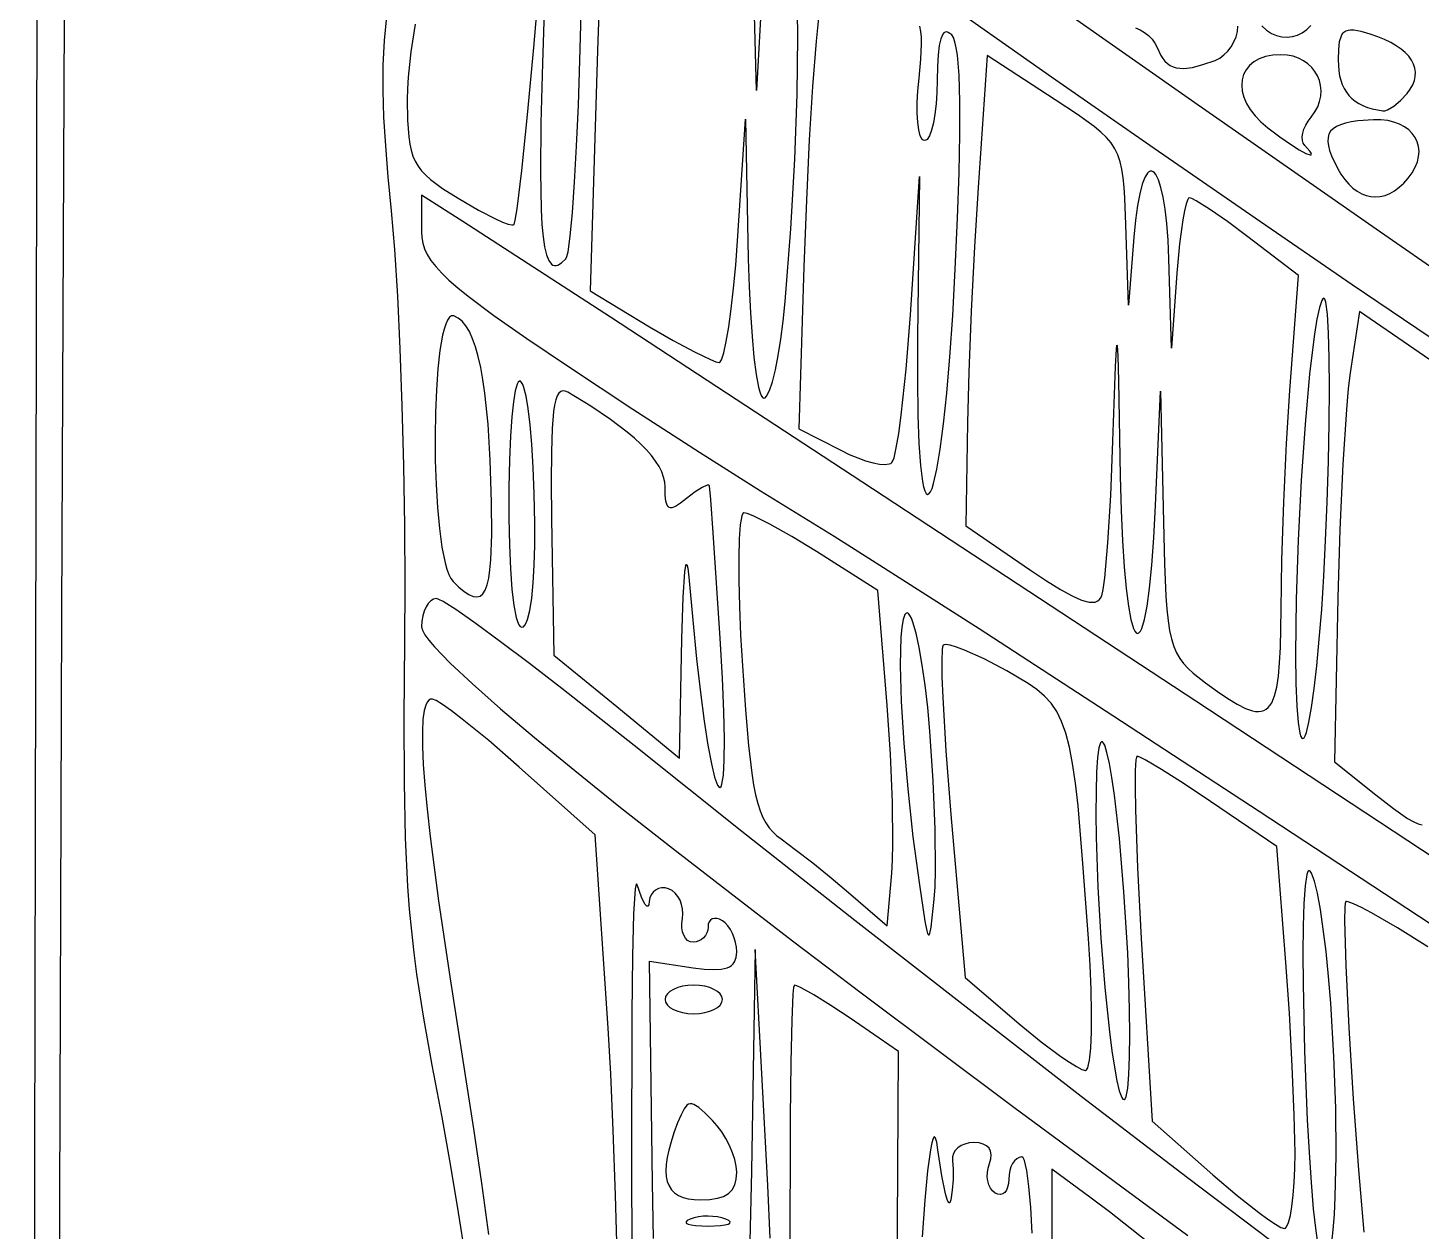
# Model space of a CAD drawing. Header units: millimetres. Extents: x -4.58 to 1.11, y 0.34 to 8.32.
# Drawn here: x -4.583 to -3.502, y 3.22 to 4.154 of the extents above; entities that cross this region are included whole.
import ezdxf

# ---------------------------------------------------------------- set-up
doc = ezdxf.new("R2010")
doc.units = ezdxf.units.MM

msp = doc.modelspace()

# ---------------------------------------------------------------- linework, layer by layer
at = {"flags": 128}
for points in [[(-4.477778, 0.342028), (-4.583333, 0.345181), (-4.581667, 1.453139), (-4.574238, 5.087635)], [(-4.282833, 4.157049), (-4.286099, 4.135544), (-4.288167, 4.115892), (-4.288705, 4.10691), (-4.288889, 4.098569), (-4.288677, 4.082421), (-4.287809, 4.069496), (-4.287021, 4.064031), (-4.285939, 4.059119), (-4.28452, 4.054676), (-4.28272, 4.050616), (-4.280497, 4.046857), (-4.277806, 4.043314), (-4.274604, 4.039901), (-4.270848, 4.036536), (-4.261501, 4.02961), (-4.249417, 4.021861), (-4.233789, 4.012707), (-4.220415, 4.005816), (-4.215017, 4.003428), (-4.210715, 4.001857), (-4.207688, 4.001187), (-4.206707, 4.001215), (-4.206111, 4.0015), (-4.205109, 4.005038), (-4.203719, 4.013598), (-4.200026, 4.043533), (-4.195539, 4.086799), (-4.190764, 4.138889), (-4.179222, 4.272222), (-4.184014, 4.126806), (-4.185283, 4.080132), (-4.185671, 4.042464), (-4.185113, 4.013252), (-4.184459, 4.001645), (-4.183543, 3.991946), (-4.182359, 3.984087), (-4.180896, 3.977998), (-4.179148, 3.973612), (-4.177106, 3.970858), (-4.175972, 3.970073), (-4.174761, 3.96967), (-4.173473, 3.969641), (-4.172107, 3.969977), (-4.169133, 3.971712), (-4.165833, 3.974806), (-4.16501, 3.976621), (-4.16417, 3.980242), (-4.162461, 3.992507), (-4.160755, 4.010819), (-4.159101, 4.034396), (-4.157547, 4.062454), (-4.156142, 4.094212), (-4.154934, 4.128886), (-4.153972, 4.165694)], [(-4.138795, 4.209625), (-4.141375, 4.136694), (-4.146889, 3.95), (-4.100972, 3.922222), (-4.082502, 3.911437), (-4.066165, 3.902604), (-4.053732, 3.896636), (-4.049532, 3.895011), (-4.046972, 3.894444), (-4.046117, 3.894934), (-4.045221, 3.896372), (-4.04334, 3.901897), (-4.041388, 3.910631), (-4.039424, 3.922187), (-4.037506, 3.936179), (-4.035695, 3.952218), (-4.034048, 3.969917), (-4.032625, 3.988889), (-4.026361, 4.083333), (-4.024292, 3.975), (-4.023672, 3.953238), (-4.022699, 3.932936), (-4.021423, 3.914539), (-4.019894, 3.89849), (-4.018161, 3.885234), (-4.016274, 3.875215), (-4.015288, 3.871558), (-4.014283, 3.868878), (-4.013263, 3.867229), (-4.012236, 3.866667), (-4.011186, 3.867056), (-4.010098, 3.868197), (-4.007842, 3.872585), (-4.005538, 3.879521), (-4.003253, 3.888698), (-4.001056, 3.899809), (-3.999013, 3.912546), (-3.997194, 3.926601), (-3.995667, 3.941667)], [(-4.013972, 4.175736), (-4.017944, 4.105556), (-4.020083, 4.183972)], [(-4.555178, 4.163361), (-4.557265, 3.699306), (-4.559005, 3.167814), (-4.560211, 2.636411), (-4.560695, 2.172624), (-4.560608, 1.987188), (-4.56027, 1.843978), (-4.559659, 1.751435), (-4.559243, 1.726802), (-4.55875, 1.718), (-4.557207, 1.717298), (-4.554058, 1.716617), (-4.543286, 1.715329), (-4.527129, 1.714164), (-4.50628, 1.713151), (-4.481431, 1.712317), (-4.453275, 1.711689), (-4.389819, 1.711167), (-4.227778, 1.711236), (-4.208333, 1.792347)], [(-4.243877, 3.200388), (-4.24913, 3.23453), (-4.255148, 3.270572), (-4.261939, 3.308641), (-4.269514, 3.348861), (-4.276208, 3.385502), (-4.281499, 3.419549), (-4.283657, 3.436205), (-4.285511, 3.452939), (-4.287078, 3.469991), (-4.288372, 3.487606), (-4.290204, 3.525487), (-4.291135, 3.568519), (-4.291289, 3.618637), (-4.290792, 3.677778), (-4.290552, 3.721697), (-4.290837, 3.767749), (-4.291602, 3.814563), (-4.292807, 3.860767), (-4.294409, 3.904991), (-4.296364, 3.945864), (-4.298631, 3.982013), (-4.301167, 4.012069), (-4.30369, 4.038536), (-4.305665, 4.062678), (-4.307018, 4.084911), (-4.307676, 4.105652), (-4.307565, 4.125319), (-4.306611, 4.144327), (-4.304743, 4.163093)], [(-3.995667, 3.941667), (-3.991291, 3.998205), (-3.988212, 4.052283), (-3.986424, 4.102406), (-3.986012, 4.125519), (-3.985922, 4.147083), (-3.986151, 4.166913)], [(-3.968689, 4.172384), (-3.971653, 4.143913), (-3.974431, 4.108694), (-3.976969, 4.067345), (-3.979209, 4.020486), (-3.981097, 3.968736), (-3.985056, 3.843028), (-3.952597, 3.82625), (-3.945934, 3.823026), (-3.939429, 3.820307), (-3.933246, 3.818131), (-3.927547, 3.816538), (-3.922496, 3.815566), (-3.918255, 3.815254), (-3.91499, 3.81564), (-3.913773, 3.816107), (-3.912861, 3.816764), (-3.912081, 3.818065), (-3.911252, 3.820422), (-3.909473, 3.828074), (-3.907584, 3.839247), (-3.905642, 3.853472), (-3.901838, 3.889194), (-3.898528, 3.931472), (-3.8915, 4.038889), (-3.892972, 3.913875), (-3.893118, 3.881277), (-3.892763, 3.853897), (-3.891957, 3.831641), (-3.890751, 3.814419), (-3.889196, 3.802137), (-3.888304, 3.79782), (-3.887344, 3.794704), (-3.886322, 3.792777), (-3.885244, 3.792027), (-3.884118, 3.792444), (-3.88295, 3.794016), (-3.881745, 3.79673), (-3.88051, 3.800576), (-3.877977, 3.811617), (-3.875401, 3.827046), (-3.872834, 3.846771), (-3.870325, 3.870701), (-3.867927, 3.898742), (-3.865691, 3.930803), (-3.863667, 3.966792)], [(-3.867375, 4.171263), (-3.789003, 4.11628), (-3.709463, 4.060898), (-3.630938, 4.006646), (-3.555616, 3.955051), (-3.485681, 3.907641)], [(-3.478951, 3.957662), (-3.537074, 3.99783), (-3.677778, 4.095917), (-3.777084, 4.165715)], [(-3.863667, 3.966792), (-3.861861, 4.00658), (-3.860673, 4.04159), (-3.860101, 4.071776), (-3.860144, 4.097089), (-3.860801, 4.117481), (-3.862071, 4.132907), (-3.862935, 4.138742), (-3.863952, 4.143318), (-3.865122, 4.146628), (-3.866444, 4.148667), (-3.86784, 4.149886), (-3.869141, 4.150658), (-3.870348, 4.15098), (-3.871461, 4.150851), (-3.872483, 4.150268), (-3.873412, 4.149229), (-3.874997, 4.145776), (-3.876221, 4.140476), (-3.877089, 4.133313), (-3.877606, 4.124271), (-3.877778, 4.113333), (-3.877977, 4.103959), (-3.878547, 4.095214), (-3.879449, 4.087288), (-3.880642, 4.080375), (-3.882087, 4.074665), (-3.883743, 4.070349), (-3.88557, 4.067619), (-3.886535, 4.066909), (-3.887528, 4.066667), (-3.888492, 4.066917), (-3.889374, 4.067653), (-3.890882, 4.070481), (-3.892033, 4.074951), (-3.892809, 4.080866), (-3.893193, 4.088028), (-3.893168, 4.096239), (-3.892716, 4.1053), (-3.891819, 4.115014), (-3.890352, 4.129844), (-3.889829, 4.141785), (-3.889995, 4.146865), (-3.890488, 4.151453), (-3.891336, 4.155627)], [(-3.723968, 4.15424), (-3.720328, 4.152699), (-3.716885, 4.15066), (-3.713741, 4.148191), (-3.710995, 4.14536), (-3.708747, 4.142237), (-3.707097, 4.138889), (-3.704292, 4.132848), (-3.702708, 4.130368), (-3.700977, 4.128243), (-3.699081, 4.12647), (-3.697001, 4.125044), (-3.69472, 4.12396), (-3.692217, 4.123215), (-3.689475, 4.122805), (-3.686475, 4.122725), (-3.679627, 4.123541), (-3.671522, 4.12563), (-3.662014, 4.128958)], [(-3.662014, 4.128958), (-3.658484, 4.130716), (-3.655191, 4.133134), (-3.652207, 4.136105), (-3.649604, 4.139519), (-3.647455, 4.143269), (-3.64583, 4.147245), (-3.644803, 4.15134), (-3.644444, 4.155444)], [(-3.625838, 4.155661), (-3.622197, 4.152409), (-3.618338, 4.149926), (-3.61433, 4.148198), (-3.61024, 4.147211), (-3.606135, 4.146953), (-3.602085, 4.147408), (-3.598157, 4.148564), (-3.594418, 4.150406), (-3.590937, 4.152922), (-3.587782, 4.156096)], [(-3.513111, 4.103139), (-3.510619, 4.106508), (-3.508731, 4.109867), (-3.50744, 4.113204), (-3.506739, 4.116508), (-3.50662, 4.119766), (-3.507077, 4.122968), (-3.508101, 4.126101), (-3.509686, 4.129153), (-3.511824, 4.132112), (-3.514508, 4.134968), (-3.51773, 4.137707), (-3.521484, 4.140319), (-3.525762, 4.14279), (-3.530557, 4.145111), (-3.535861, 4.147268), (-3.541667, 4.14925), (-3.548858, 4.151274), (-3.554561, 4.152271), (-3.556906, 4.152343), (-3.55894, 4.152111), (-3.560683, 4.151557), (-3.562156, 4.150665), (-3.56338, 4.14942), (-3.564374, 4.147805), (-3.565757, 4.1434), (-3.566466, 4.137323), (-3.566667, 4.129444), (-3.56615, 4.120915), (-3.5655, 4.117054), (-3.564585, 4.113457), (-3.563402, 4.110122), (-3.561948, 4.107044), (-3.560222, 4.104222), (-3.558219, 4.101651), (-3.555937, 4.099329), (-3.553373, 4.097252), (-3.550525, 4.095417), (-3.547389, 4.093821), (-3.543963, 4.092461), (-3.540245, 4.091334), (-3.531917, 4.089764), (-3.530275, 4.089878), (-3.528275, 4.090547), (-3.523514, 4.093332), (-3.518253, 4.097676), (-3.513111, 4.103139)], [(-3.610958, 3.702778), (-3.610366, 3.741104), (-3.608866, 3.785906), (-3.606687, 3.83161), (-3.604056, 3.872639), (-3.597292, 3.961958), (-3.636792, 3.992083), (-3.652578, 4.003783), (-3.666366, 4.013366), (-3.676673, 4.019843), (-3.680057, 4.021607), (-3.682014, 4.022222), (-3.682617, 4.02192), (-3.683244, 4.021032), (-3.684554, 4.017619), (-3.685902, 4.012225), (-3.687248, 4.005087), (-3.689774, 3.986539), (-3.691806, 3.963889), (-3.695889, 3.905556), (-3.697944, 3.975), (-3.698582, 3.989457), (-3.699561, 4.002246), (-3.700838, 4.013343), (-3.70237, 4.022721), (-3.704115, 4.030354), (-3.70603, 4.036216), (-3.708073, 4.04028), (-3.709129, 4.04163), (-3.710201, 4.042521), (-3.711284, 4.042949), (-3.712372, 4.042912), (-3.713459, 4.042406), (-3.714542, 4.041427), (-3.716669, 4.038041), (-3.71871, 4.032727), (-3.720623, 4.025458), (-3.722365, 4.016209), (-3.723894, 4.004954), (-3.725167, 3.991667), (-3.729333, 3.938889), (-3.731333, 4.001458), (-3.732119, 4.021944), (-3.732662, 4.030407), (-3.733408, 4.037864), (-3.734433, 4.044452), (-3.735814, 4.050307), (-3.737628, 4.055565), (-3.739951, 4.060361), (-3.742862, 4.064832), (-3.746435, 4.069113), (-3.750749, 4.07334), (-3.75588, 4.07765), (-3.768901, 4.08706), (-3.786111, 4.098431), (-3.838889, 4.132819), (-3.845972, 4.030306), (-3.848825, 3.984182), (-3.851347, 3.934387), (-3.853265, 3.886913), (-3.854306, 3.84775), (-3.855556, 3.767736), (-3.805444, 3.73325), (-3.79288, 3.72485), (-3.78213, 3.718209), (-3.773093, 3.713292), (-3.765668, 3.710061), (-3.759755, 3.70848), (-3.757333, 3.708297), (-3.755251, 3.708514), (-3.753496, 3.709124), (-3.752056, 3.710125), (-3.750918, 3.711511), (-3.750069, 3.713278), (-3.748944, 3.718344), (-3.747758, 3.727236), (-3.745347, 3.754524), (-3.743124, 3.791204), (-3.741375, 3.833333), (-3.739373, 3.891285), (-3.738674, 3.904831), (-3.738372, 3.907614), (-3.738229, 3.907991), (-3.73809, 3.907686), (-3.737559, 3.899545), (-3.737016, 3.880105), (-3.735639, 3.806111), (-3.73497, 3.779469), (-3.733968, 3.756028), (-3.732676, 3.735824), (-3.731136, 3.71889), (-3.729387, 3.705262), (-3.727473, 3.694974), (-3.725433, 3.688059), (-3.72438, 3.685878), (-3.723311, 3.684554), (-3.722231, 3.68409), (-3.721146, 3.684491), (-3.720061, 3.685762), (-3.718982, 3.687907), (-3.716858, 3.694834), (-3.714817, 3.705308), (-3.712899, 3.719364), (-3.711147, 3.737035), (-3.709602, 3.758356), (-3.708306, 3.783361), (-3.704472, 3.872222), (-3.702236, 3.770361), (-3.70141, 3.738046), (-3.700308, 3.713017), (-3.69955, 3.702843), (-3.698599, 3.694022), (-3.697414, 3.686395), (-3.695955, 3.679807), (-3.694179, 3.674102), (-3.692046, 3.669122), (-3.689515, 3.664712), (-3.686545, 3.660715), (-3.683093, 3.656973), (-3.67912, 3.653332), (-3.669444, 3.645722), (-3.660305, 3.639056), (-3.652156, 3.633502), (-3.644943, 3.629112), (-3.638609, 3.625942), (-3.633099, 3.624045), (-3.630635, 3.623592), (-3.628357, 3.623477), (-3.626257, 3.623708), (-3.624328, 3.624291), (-3.622564, 3.625233), (-3.620957, 3.626542), (-3.6195, 3.628223), (-3.618186, 3.630283), (-3.615962, 3.63557), (-3.614227, 3.642456), (-3.612927, 3.650996), (-3.612006, 3.661243), (-3.611408, 3.673254), (-3.610958, 3.702778)], [(-3.5925, 4.062861), (-3.593716, 4.064633), (-3.594368, 4.066868), (-3.594475, 4.069476), (-3.594057, 4.072366), (-3.593135, 4.075449), (-3.591729, 4.078633), (-3.589857, 4.081828), (-3.587542, 4.084944), (-3.584671, 4.088905), (-3.582494, 4.092977), (-3.580987, 4.09711), (-3.580125, 4.101253), (-3.579883, 4.105356), (-3.580237, 4.109368), (-3.581162, 4.113237), (-3.582634, 4.116915), (-3.584627, 4.120349), (-3.587117, 4.12349), (-3.590079, 4.126287), (-3.593489, 4.128689), (-3.597322, 4.130645), (-3.601553, 4.132105), (-3.606158, 4.133018), (-3.611111, 4.133333), (-3.617391, 4.132959), (-3.622968, 4.131876), (-3.627832, 4.130147), (-3.631972, 4.127832), (-3.635376, 4.124992), (-3.638034, 4.121688), (-3.639935, 4.117982), (-3.641068, 4.113934), (-3.641422, 4.109606), (-3.640986, 4.105059), (-3.63975, 4.100354), (-3.637703, 4.095552), (-3.634833, 4.090714), (-3.63113, 4.085902), (-3.626583, 4.081176), (-3.621181, 4.076597), (-3.611847, 4.06964), (-3.603627, 4.063928), (-3.596785, 4.059585), (-3.591585, 4.05674), (-3.588292, 4.055518), (-3.587444, 4.055555), (-3.587171, 4.056046), (-3.587507, 4.057007), (-3.588485, 4.058452), (-3.5925, 4.062861)], [(-3.512278, 4.037472), (-3.509143, 4.041723), (-3.506758, 4.04597), (-3.5051, 4.050173), (-3.504146, 4.054292), (-3.503872, 4.058289), (-3.504255, 4.062124), (-3.505271, 4.065756), (-3.506898, 4.069148), (-3.509111, 4.072258), (-3.511888, 4.075047), (-3.515204, 4.077476), (-3.519038, 4.079505), (-3.523364, 4.081095), (-3.528161, 4.082206), (-3.533403, 4.082799), (-3.539069, 4.082833), (-3.551427, 4.081899), (-3.556566, 4.081152), (-3.561032, 4.080194), (-3.564838, 4.079005), (-3.567998, 4.077568), (-3.570527, 4.075863), (-3.572437, 4.073872), (-3.573745, 4.071575), (-3.574463, 4.068955), (-3.574605, 4.065993), (-3.574187, 4.062669), (-3.573221, 4.058966), (-3.571722, 4.054864), (-3.567181, 4.045389), (-3.564409, 4.040659), (-3.561467, 4.036482), (-3.558372, 4.03286), (-3.555141, 4.029796), (-3.551793, 4.027293), (-3.548344, 4.025352), (-3.544814, 4.023977), (-3.541219, 4.02317), (-3.537577, 4.022934), (-3.533907, 4.023271), (-3.530226, 4.024183), (-3.526552, 4.025674), (-3.522902, 4.027746), (-3.519294, 4.030401), (-3.515747, 4.033642), (-3.512278, 4.037472)], [(-3.369917, 3.429097), (-3.677039, 3.631441), (-3.93629, 3.801839), (-4.131309, 3.929556), (-4.245736, 4.003861), (-4.277778, 4.024403), (-4.277778, 3.995778), (-4.277546, 3.991356), (-4.276793, 3.987017), (-4.275435, 3.982682), (-4.273385, 3.978275), (-4.270559, 3.973715), (-4.266872, 3.968926), (-4.262238, 3.963829), (-4.256573, 3.958345), (-4.249791, 3.952398), (-4.241806, 3.945908), (-4.221891, 3.930987), (-4.196146, 3.912958), (-4.163889, 3.891194), (-4.113969, 3.858291), (-4.06224, 3.824856), (-4.014807, 3.794798), (-3.977778, 3.772028), (-3.9576, 3.759614), (-3.927817, 3.740826), (-3.845174, 3.687826), (-3.741332, 3.620442), (-3.627778, 3.546083), (-3.398655, 3.395445)], [(-3.575111, 3.786111), (-3.574187, 3.817917), (-3.573637, 3.847589), (-3.57345, 3.874478), (-3.573618, 3.897934), (-3.574129, 3.917308), (-3.574974, 3.931951), (-3.576143, 3.941213), (-3.576845, 3.943623), (-3.577625, 3.944444), (-3.578492, 3.943958), (-3.579382, 3.942526), (-3.581212, 3.936995), (-3.58309, 3.928185), (-3.584989, 3.916431), (-3.586881, 3.90207), (-3.588741, 3.885435), (-3.592255, 3.846684), (-3.595318, 3.802859), (-3.597717, 3.75664), (-3.599237, 3.710706), (-3.599667, 3.667736), (-3.599349, 3.645186), (-3.598662, 3.627632), (-3.597648, 3.61486), (-3.596353, 3.606654), (-3.595614, 3.604196), (-3.594822, 3.602799), (-3.593981, 3.602437), (-3.593098, 3.603081), (-3.592178, 3.604706), (-3.591227, 3.607285), (-3.589253, 3.615194), (-3.587221, 3.626596), (-3.585176, 3.641274), (-3.583161, 3.659013), (-3.581221, 3.679599), (-3.579402, 3.702817), (-3.577748, 3.728452), (-3.576302, 3.756288), (-3.575111, 3.786111)], [(-4.223542, 3.786111), (-4.224511, 3.818511), (-4.226221, 3.846681), (-4.228684, 3.870686), (-4.230203, 3.881148), (-4.231915, 3.890594), (-4.233822, 3.899031), (-4.235926, 3.906469), (-4.238228, 3.912914), (-4.240731, 3.918377), (-4.243436, 3.922864), (-4.246344, 3.926384), (-4.249457, 3.928945), (-4.252778, 3.930556), (-4.254511, 3.930577), (-4.256136, 3.929496), (-4.257651, 3.927381), (-4.259058, 3.924302), (-4.260355, 3.920326), (-4.261542, 3.915522), (-4.263587, 3.903704), (-4.265192, 3.889397), (-4.266354, 3.873147), (-4.267073, 3.855504), (-4.267347, 3.837016), (-4.267174, 3.81823), (-4.266554, 3.799695), (-4.265483, 3.781958), (-4.263961, 3.765569), (-4.261987, 3.751075), (-4.259559, 3.739024), (-4.258174, 3.734086), (-4.256675, 3.729965), (-4.255061, 3.726728), (-4.253333, 3.724444), (-4.248823, 3.720154), (-4.24475, 3.716777), (-4.241095, 3.71435), (-4.23784, 3.71291), (-4.234969, 3.712494), (-4.232463, 3.71314), (-4.230304, 3.714883), (-4.228474, 3.717762), (-4.226955, 3.721813), (-4.22573, 3.727074), (-4.224781, 3.733581), (-4.224089, 3.741372), (-4.223407, 3.760952), (-4.223542, 3.786111)], [(-3.473972, 3.881667), (-3.511986, 3.907778), (-3.55, 3.933903), (-3.557236, 3.886389), (-3.558737, 3.874251), (-3.560235, 3.857907), (-3.563059, 3.815472), (-3.565388, 3.764819), (-3.566903, 3.711681), (-3.569333, 3.584472), (-3.537444, 3.558958), (-3.52361, 3.548134), (-3.51284, 3.540579), (-3.508451, 3.538059), (-3.504643, 3.536394), (-3.501355, 3.535595)], [(-4.19, 3.769444), (-4.190504, 3.792503), (-4.191317, 3.81301), (-4.192396, 3.830904), (-4.193695, 3.846123), (-4.195169, 3.858602), (-4.196772, 3.868281), (-4.19846, 3.875096), (-4.199322, 3.87741), (-4.200188, 3.878984), (-4.201052, 3.879812), (-4.201909, 3.879884), (-4.202753, 3.879193), (-4.203579, 3.877731), (-4.205153, 3.872464), (-4.206586, 3.864021), (-4.207832, 3.852337), (-4.208847, 3.837351), (-4.209584, 3.819001), (-4.21, 3.797222), (-4.210037, 3.773746), (-4.209664, 3.752639), (-4.208901, 3.734136), (-4.207771, 3.718472), (-4.206294, 3.705881), (-4.204492, 3.696597), (-4.203476, 3.693269), (-4.202387, 3.690855), (-4.201227, 3.689385), (-4.2, 3.688889), (-4.198812, 3.689277), (-4.197681, 3.690421), (-4.196613, 3.692292), (-4.195609, 3.69486), (-4.193813, 3.701974), (-4.192323, 3.711526), (-4.191167, 3.723284), (-4.190375, 3.737012), (-4.189976, 3.752477), (-4.19, 3.769444)], [(-4.046042, 3.680542), (-4.051448, 3.762198), (-4.053358, 3.787987), (-4.054375, 3.798583), (-4.054953, 3.799128), (-4.05615, 3.799092), (-4.060106, 3.797434), (-4.065658, 3.793927), (-4.072222, 3.788889), (-4.076926, 3.785181), (-4.080686, 3.782748), (-4.083599, 3.781643), (-4.084769, 3.781605), (-4.085764, 3.781918), (-4.086596, 3.78259), (-4.087278, 3.783627), (-4.088238, 3.786821), (-4.088742, 3.791552), (-4.088889, 3.797875), (-4.089182, 3.801656), (-4.09006, 3.805541), (-4.091525, 3.809531), (-4.093578, 3.813626), (-4.096219, 3.817829), (-4.099449, 3.822138), (-4.103269, 3.826556), (-4.107681, 3.831083), (-4.112684, 3.835721), (-4.118279, 3.840469), (-4.131252, 3.850301), (-4.146606, 3.860587), (-4.164347, 3.871333), (-4.166376, 3.872242), (-4.168207, 3.872464), (-4.169847, 3.871946), (-4.171303, 3.870633), (-4.172582, 3.868473), (-4.17369, 3.865411), (-4.174634, 3.861394), (-4.175422, 3.856368), (-4.176554, 3.843075), (-4.177142, 3.825103), (-4.17724, 3.802022), (-4.176903, 3.773403), (-4.175111, 3.667153), (-4.126444, 3.627278), (-4.077778, 3.587403), (-4.075903, 3.679806), (-4.074891, 3.712184), (-4.073517, 3.732021), (-4.072751, 3.736745), (-4.072358, 3.737722), (-4.071961, 3.737743), (-4.071171, 3.73482), (-4.070403, 3.727778), (-4.067469, 3.694356), (-4.064475, 3.664514), (-4.061473, 3.638355), (-4.058516, 3.615983), (-4.055659, 3.597501), (-4.052955, 3.583013), (-4.050456, 3.572621), (-4.048217, 3.566431), (-4.047211, 3.564943), (-4.04629, 3.564544), (-4.045461, 3.565247), (-4.04473, 3.567065), (-4.043589, 3.574096), (-4.04292, 3.585743), (-4.042778, 3.602107), (-4.043215, 3.623292), (-4.044285, 3.649403), (-4.046042, 3.680542)], [(-3.916514, 3.628222), (-3.923833, 3.717569), (-3.971417, 3.747667), (-3.990585, 3.759356), (-4.007606, 3.768931), (-4.02063, 3.775401), (-4.025064, 3.777163), (-4.027806, 3.777778), (-4.028661, 3.777162), (-4.029415, 3.775354), (-4.030614, 3.768409), (-4.031399, 3.757428), (-4.031764, 3.742899), (-4.031704, 3.725309), (-4.031216, 3.705145), (-4.030293, 3.682893), (-4.028931, 3.659042), (-4.026544, 3.624748), (-4.024159, 3.597209), (-4.021579, 3.575547), (-4.020155, 3.566644), (-4.018609, 3.558882), (-4.016917, 3.552149), (-4.015053, 3.546337), (-4.012993, 3.541335), (-4.010714, 3.537034), (-4.008189, 3.533323), (-4.005396, 3.530094), (-4.002308, 3.527236), (-3.998903, 3.524639), (-3.987863, 3.516525), (-3.974325, 3.50599), (-3.960002, 3.494397), (-3.946611, 3.483111), (-3.916667, 3.457236), (-3.912931, 3.498056), (-3.912329, 3.508081), (-3.912057, 3.520959), (-3.912441, 3.553134), (-3.913966, 3.590311), (-3.916514, 3.628222)], [(-3.608145, 3.204648), (-3.6834, 3.261578), (-3.765932, 3.324778), (-3.852944, 3.392095), (-3.941639, 3.461376), (-4.02922, 3.53047), (-4.112889, 3.597222), (-4.168881, 3.641443), (-4.194037, 3.660784), (-4.216462, 3.677656), (-4.235526, 3.691592), (-4.2506, 3.702125), (-4.261056, 3.708787), (-4.264355, 3.71052), (-4.266264, 3.711111), (-4.268577, 3.710664), (-4.270735, 3.709382), (-4.27269, 3.707355), (-4.274396, 3.704674), (-4.275805, 3.701427), (-4.276869, 3.697705), (-4.277543, 3.693597), (-4.277778, 3.689194), (-4.277153, 3.686594), (-4.275285, 3.683141), (-4.272183, 3.678842), (-4.267854, 3.673705), (-4.255551, 3.660939), (-4.238444, 3.644899), (-4.216603, 3.625638), (-4.190095, 3.60321), (-4.158988, 3.57767), (-4.123351, 3.549071), (-4.083251, 3.517468), (-4.038756, 3.482914), (-3.989935, 3.445465), (-3.936856, 3.405173), (-3.818195, 3.316279), (-3.683319, 3.216667)], [(-3.883333, 3.608333), (-3.885058, 3.626747), (-3.887069, 3.643926), (-3.889294, 3.659493), (-3.89166, 3.673073), (-3.894093, 3.68429), (-3.896521, 3.692767), (-3.89771, 3.695861), (-3.898871, 3.698129), (-3.899993, 3.699524), (-3.901069, 3.7), (-3.901973, 3.699674), (-3.902789, 3.69871), (-3.904161, 3.694965), (-3.905195, 3.688951), (-3.905898, 3.680854), (-3.906279, 3.670859), (-3.906346, 3.659153), (-3.905571, 3.631351), (-3.903641, 3.598935), (-3.900622, 3.563395), (-3.896581, 3.526216), (-3.891583, 3.488889), (-3.887262, 3.460709), (-3.885792, 3.453292), (-3.885171, 3.451195), (-3.884604, 3.450151), (-3.884074, 3.450144), (-3.883565, 3.451158), (-3.88254, 3.456184), (-3.88, 3.477778), (-3.879307, 3.487461), (-3.878958, 3.500111), (-3.87924, 3.53217), (-3.880734, 3.569672), (-3.883333, 3.608333)], [(-3.760389, 3.447222), (-3.764605, 3.505655), (-3.768463, 3.550178), (-3.770479, 3.567947), (-3.77267, 3.583108), (-3.775125, 3.59595), (-3.777932, 3.606764), (-3.78118, 3.615839), (-3.784955, 3.623464), (-3.789348, 3.62993), (-3.794446, 3.635527), (-3.800337, 3.640544), (-3.807109, 3.645271), (-3.823653, 3.655014), (-3.841317, 3.664326), (-3.856538, 3.6712), (-3.862725, 3.673516), (-3.867692, 3.674977), (-3.871235, 3.675499), (-3.87241, 3.675382), (-3.873153, 3.675), (-3.873605, 3.673832), (-3.873931, 3.671409), (-3.87422, 3.663068), (-3.874044, 3.650517), (-3.873429, 3.634295), (-3.870979, 3.592996), (-3.867069, 3.543486), (-3.855972, 3.417), (-3.814097, 3.381139), (-3.797089, 3.367181), (-3.781731, 3.355688), (-3.775197, 3.351237), (-3.769709, 3.34785), (-3.765475, 3.345675), (-3.762708, 3.344861), (-3.761776, 3.345351), (-3.760943, 3.346873), (-3.760211, 3.349376), (-3.75958, 3.352806), (-3.75863, 3.36224), (-3.758101, 3.374755), (-3.758003, 3.389931), (-3.758345, 3.407347), (-3.759137, 3.426585), (-3.760389, 3.447222)], [(-4.125861, 3.193127), (-4.127406, 3.248137), (-4.129158, 3.298392), (-4.131074, 3.342177), (-4.133111, 3.377778), (-4.143222, 3.527778), (-4.202167, 3.580431), (-4.22571, 3.600884), (-4.246243, 3.617653), (-4.254691, 3.624114), (-4.261557, 3.629005), (-4.266567, 3.632108), (-4.269444, 3.633208), (-4.270831, 3.632985), (-4.272084, 3.632269), (-4.273204, 3.631052), (-4.274188, 3.629327), (-4.275751, 3.624322), (-4.276767, 3.617196), (-4.277231, 3.607889), (-4.277139, 3.59634), (-4.276484, 3.58249), (-4.275262, 3.56628), (-4.273468, 3.547649), (-4.271096, 3.526537), (-4.264599, 3.476636), (-4.255729, 3.416098), (-4.244444, 3.344444), (-4.237412, 3.299615), (-4.231257, 3.25741), (-4.225976, 3.21754)], [(-3.729931, 3.436111), (-3.732812, 3.483619), (-3.736326, 3.524965), (-3.740183, 3.558673), (-3.74215, 3.572204), (-3.744094, 3.583273), (-3.745979, 3.591696), (-3.747769, 3.597289), (-3.748617, 3.598967), (-3.749428, 3.599868), (-3.750196, 3.59997), (-3.750919, 3.59925), (-3.75159, 3.597684), (-3.752207, 3.595249), (-3.753254, 3.587682), (-3.754026, 3.576364), (-3.754486, 3.561111), (-3.754585, 3.544162), (-3.754353, 3.525991), (-3.753015, 3.487263), (-3.750706, 3.447482), (-3.747658, 3.409203), (-3.744104, 3.374982), (-3.74221, 3.360192), (-3.740277, 3.347375), (-3.738334, 3.33685), (-3.73641, 3.328936), (-3.734534, 3.323954), (-3.733624, 3.322662), (-3.732736, 3.322222), (-3.731909, 3.322813), (-3.731161, 3.324547), (-3.729913, 3.331209), (-3.729003, 3.341741), (-3.728443, 3.355677), (-3.728244, 3.372549), (-3.728418, 3.39189), (-3.728976, 3.413233), (-3.729931, 3.436111)], [(-3.600069, 3.280556), (-3.600643, 3.310295), (-3.602165, 3.348146), (-3.604403, 3.389247), (-3.607125, 3.428736), (-3.614125, 3.518597), (-3.665625, 3.553736), (-3.686053, 3.567385), (-3.703608, 3.578562), (-3.716418, 3.586115), (-3.720459, 3.588171), (-3.722611, 3.588889), (-3.723125, 3.588154), (-3.723538, 3.585997), (-3.724065, 3.577711), (-3.724207, 3.564609), (-3.723974, 3.547274), (-3.722437, 3.502229), (-3.719556, 3.447222), (-3.711042, 3.305556), (-3.663847, 3.263917), (-3.644872, 3.247746), (-3.62808, 3.2345), (-3.621072, 3.229401), (-3.615293, 3.225546), (-3.61097, 3.223105), (-3.608333, 3.22225), (-3.607485, 3.22255), (-3.606661, 3.223435), (-3.605103, 3.226843), (-3.603693, 3.232233), (-3.602467, 3.239366), (-3.601457, 3.248005), (-3.600699, 3.257908), (-3.600225, 3.268838), (-3.600069, 3.280556)], [(-3.572347, 3.397222), (-3.574046, 3.417868), (-3.576002, 3.437129), (-3.578146, 3.454583), (-3.580408, 3.469809), (-3.582719, 3.482385), (-3.585009, 3.49189), (-3.587209, 3.497902), (-3.588254, 3.499467), (-3.58925, 3.5), (-3.589725, 3.499802), (-3.590173, 3.499214), (-3.590988, 3.49692), (-3.592306, 3.488191), (-3.593229, 3.474573), (-3.593778, 3.456832), (-3.59398, 3.435729), (-3.593856, 3.412029), (-3.592727, 3.359885), (-3.590583, 3.306506), (-3.589189, 3.281261), (-3.587611, 3.257996), (-3.585875, 3.237474), (-3.584002, 3.220459), (-3.582017, 3.207713)], [(-4.09783, 3.214557), (-4.098583, 3.257597), (-4.101, 3.429625), (-4.067167, 3.424667), (-4.058443, 3.423596), (-4.051199, 3.423201), (-4.045335, 3.423515), (-4.040755, 3.424575), (-4.038917, 3.425395), (-4.037362, 3.426415), (-4.036081, 3.427639), (-4.035059, 3.429071), (-4.033749, 3.432578), (-4.033333, 3.436972), (-4.03356, 3.440582), (-4.03421, 3.44422), (-4.035238, 3.447789), (-4.036597, 3.451187), (-4.038243, 3.454318), (-4.04013, 3.457082), (-4.042212, 3.459379), (-4.044444, 3.461111), (-4.046676, 3.462251), (-4.048759, 3.462849), (-4.050646, 3.462927), (-4.052292, 3.462503), (-4.053651, 3.4616), (-4.054679, 3.460236), (-4.055329, 3.458432), (-4.055556, 3.456208), (-4.055792, 3.453845), (-4.056471, 3.45164), (-4.057544, 3.449642), (-4.058964, 3.447899), (-4.060682, 3.44646), (-4.062651, 3.445372), (-4.064824, 3.444684), (-4.067153, 3.444444), (-4.069415, 3.444817), (-4.071396, 3.445887), (-4.073063, 3.447577), (-4.074382, 3.449814), (-4.075318, 3.452523), (-4.075836, 3.45563), (-4.075904, 3.459059), (-4.075486, 3.462736), (-4.075115, 3.466508), (-4.075316, 3.470219), (-4.076046, 3.473773), (-4.077262, 3.477076), (-4.07892, 3.480033), (-4.080976, 3.482549), (-4.083388, 3.484528), (-4.086111, 3.485875), (-4.088924, 3.486551), (-4.091592, 3.486596), (-4.094053, 3.486052), (-4.096247, 3.484958), (-4.098111, 3.483357), (-4.099584, 3.481289), (-4.100604, 3.478795), (-4.101111, 3.475917), (-4.101505, 3.473511), (-4.102203, 3.472362), (-4.103165, 3.472416), (-4.104354, 3.473622), (-4.105731, 3.475925), (-4.107256, 3.479272), (-4.110597, 3.488889), (-4.111006, 3.489718), (-4.111394, 3.489447), (-4.112107, 3.485737), (-4.112738, 3.478029), (-4.113288, 3.466587), (-4.114157, 3.433572), (-4.11473, 3.388828), (-4.115055, 3.272694), (-4.114398, 3.135266)], [(-3.496944, 3.440972), (-3.520684, 3.455692), (-3.540632, 3.467191), (-3.54853, 3.471373), (-3.554694, 3.47432), (-3.558864, 3.475887), (-3.560119, 3.476108), (-3.560778, 3.475931), (-3.561225, 3.474533), (-3.56153, 3.471556), (-3.56174, 3.461279), (-3.560767, 3.42639), (-3.558316, 3.378005), (-3.554845, 3.322865), (-3.550815, 3.26771), (-3.546682, 3.219282)], [(-4.007308, 3.214684), (-4.009194, 3.255556), (-4.018889, 3.438889), (-4.021847, 3.266667), (-4.023395, 3.20133)], [(-4.044444, 3.4), (-4.044898, 3.402232), (-4.046198, 3.404314), (-4.048253, 3.406201), (-4.050972, 3.407847), (-4.054264, 3.409207), (-4.058038, 3.410234), (-4.062203, 3.410884), (-4.066667, 3.411111), (-4.071131, 3.410884), (-4.075295, 3.410234), (-4.079069, 3.409207), (-4.082361, 3.407847), (-4.08508, 3.406201), (-4.087135, 3.404314), (-4.088435, 3.402232), (-4.088889, 3.4), (-4.088435, 3.397768), (-4.087135, 3.395686), (-4.08508, 3.393799), (-4.082361, 3.392153), (-4.079069, 3.390793), (-4.075295, 3.389766), (-4.071131, 3.389116), (-4.066667, 3.388889), (-4.062203, 3.389116), (-4.058038, 3.389766), (-4.054264, 3.390793), (-4.050972, 3.392153), (-4.048253, 3.393799), (-4.046198, 3.395686), (-4.044898, 3.397768), (-4.044444, 3.4)], [(-3.909653, 3.043736), (-3.907694, 3.359708), (-3.945194, 3.385403), (-3.960226, 3.395385), (-3.973413, 3.403559), (-3.983335, 3.409082), (-3.986627, 3.410586), (-3.988569, 3.411111), (-3.989152, 3.409299), (-3.989685, 3.403983), (-3.990597, 3.383552), (-3.991296, 3.351251), (-3.991771, 3.308512), (-3.992007, 3.197449)], [(-3.571475, 3.211406), (-3.570368, 3.221216), (-3.569474, 3.233058), (-3.568802, 3.246726), (-3.568154, 3.278721), (-3.568487, 3.315562), (-3.569864, 3.355609), (-3.572347, 3.397222)], [(-4.033333, 3.265875), (-4.033718, 3.270561), (-4.034819, 3.275676), (-4.03656, 3.281054), (-4.038863, 3.286531), (-4.041651, 3.291942), (-4.044847, 3.297121), (-4.048373, 3.301904), (-4.052153, 3.306125), (-4.058078, 3.311917), (-4.062756, 3.316022), (-4.066446, 3.318419), (-4.068002, 3.318972), (-4.069408, 3.31909), (-4.070697, 3.318773), (-4.0719, 3.318017), (-4.074182, 3.31518), (-4.076513, 3.31056), (-4.079153, 3.304139), (-4.08197, 3.296591), (-4.084273, 3.289591), (-4.08606, 3.283132), (-4.087328, 3.277204), (-4.088074, 3.2718), (-4.088297, 3.26691), (-4.087992, 3.262527), (-4.087158, 3.258641), (-4.085792, 3.255244), (-4.083891, 3.252328), (-4.081453, 3.249883), (-4.078475, 3.247903), (-4.074954, 3.246377), (-4.070889, 3.245298), (-4.066275, 3.244656), (-4.061111, 3.244444), (-4.054167, 3.244731), (-4.048322, 3.245619), (-4.043521, 3.247149), (-4.039712, 3.249363), (-4.036842, 3.252301), (-4.034857, 3.256005), (-4.033705, 3.260516), (-4.033333, 3.265875)], [(-3.80394, 3.218707), (-3.805101, 3.23851), (-3.806536, 3.254868), (-3.808207, 3.26723), (-3.809118, 3.271742), (-3.810074, 3.275049), (-3.811068, 3.277084), (-3.812097, 3.277778), (-3.814131, 3.277424), (-3.816029, 3.276409), (-3.817748, 3.274806), (-3.819248, 3.272684), (-3.820487, 3.270116), (-3.821423, 3.267172), (-3.822016, 3.263925), (-3.822222, 3.260444), (-3.822439, 3.257099), (-3.82306, 3.254237), (-3.824042, 3.251904), (-3.825342, 3.250142), (-3.826916, 3.248997), (-3.82872, 3.248511), (-3.830712, 3.248729), (-3.832847, 3.249694), (-3.834855, 3.251346), (-3.83648, 3.25353), (-3.837705, 3.256153), (-3.838512, 3.259122), (-3.838884, 3.262341), (-3.838802, 3.265718), (-3.83825, 3.269159), (-3.837208, 3.272569), (-3.836121, 3.276222), (-3.835807, 3.279455), (-3.836251, 3.28225), (-3.837437, 3.284583), (-3.83935, 3.286435), (-3.841974, 3.287784), (-3.845293, 3.288609), (-3.849292, 3.288889), (-3.852942, 3.288605), (-3.856277, 3.287793), (-3.859226, 3.286509), (-3.861724, 3.284809), (-3.863701, 3.282751), (-3.86509, 3.280393), (-3.865824, 3.27779), (-3.865833, 3.275), (-3.865378, 3.268292), (-3.865465, 3.260295), (-3.866052, 3.252012), (-3.867097, 3.244444), (-3.867853, 3.24223), (-3.868318, 3.242011), (-3.868834, 3.242357), (-3.869998, 3.244664), (-3.871304, 3.248993), (-3.874177, 3.263077), (-3.877125, 3.283333), (-3.878028, 3.289101), (-3.878972, 3.292403), (-3.879457, 3.293167), (-3.87995, 3.293358), (-3.880451, 3.292991), (-3.880958, 3.292082), (-3.881988, 3.288695), (-3.883037, 3.283315), (-3.885166, 3.267048), (-3.8873, 3.244225), (-3.889395, 3.215793)], [(-3.711691, 3.209477), (-3.72787, 3.222422), (-3.744083, 3.235041), (-3.758333, 3.245764), (-3.788889, 3.268181), (-3.788889, 3.132236)], [(-4.041667, 3.229569), (-4.04474, 3.230581), (-4.048155, 3.231304), (-4.055556, 3.231882), (-4.059313, 3.231737), (-4.062956, 3.231304), (-4.066371, 3.230581), (-4.069444, 3.229569), (-4.071667, 3.228444), (-4.072645, 3.227394), (-4.072435, 3.226443), (-4.071094, 3.225615), (-4.068678, 3.22493), (-4.065245, 3.224413), (-4.055556, 3.223972), (-4.045866, 3.224413), (-4.042433, 3.22493), (-4.040017, 3.225615), (-4.038676, 3.226443), (-4.038466, 3.227394), (-4.039444, 3.228444), (-4.041667, 3.229569)]]:
    msp.add_lwpolyline(points, dxfattribs=at)

doc.saveas('drawing.dxf')
